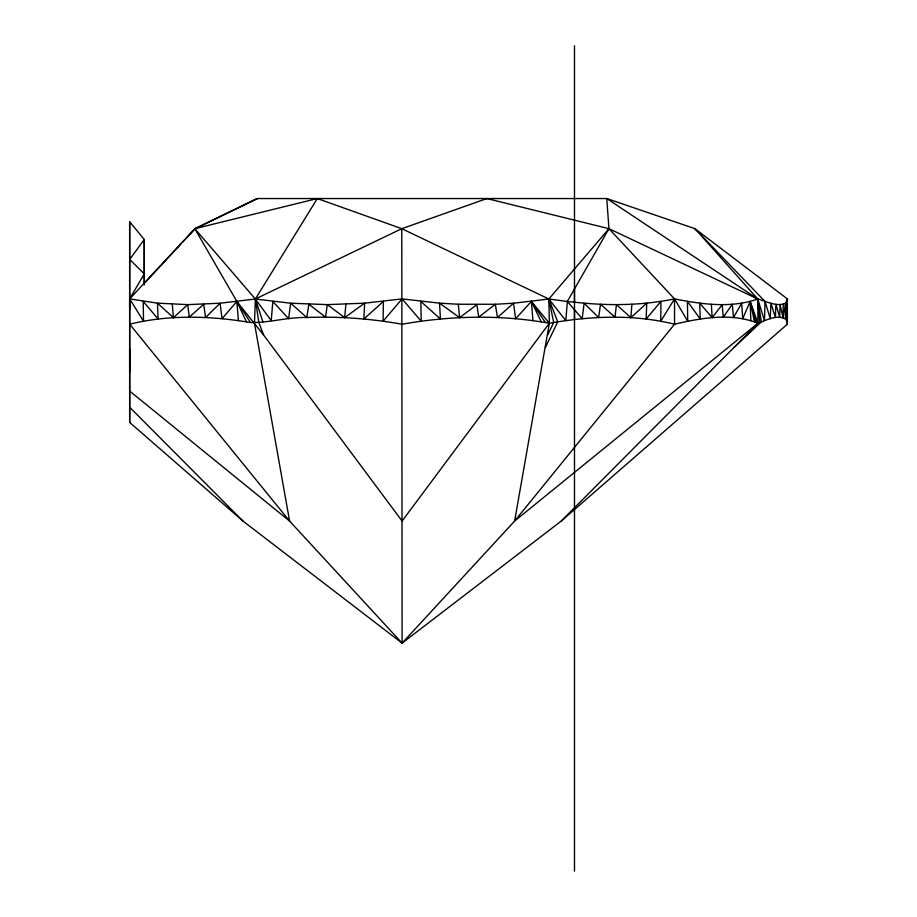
<?xml version="1.0" encoding="UTF-8"?>
<svg xmlns="http://www.w3.org/2000/svg" width="917" height="917" viewBox="0 0 917 917"><rect width="100%" height="100%" fill="white"/><g stroke="black" fill="none" stroke-linecap="round" stroke-linejoin="round"><path stroke-width="1.38" d="M129.664 422.439L129.664 298.896L194.817 228.688L256.966 198.542L606.767 198.542L694.937 228.677L787.371 298.896L787.371 324.217L561.227 521.074L402.093 643.138L242.971 521.074L129.664 422.439L129.664 298.896L144.267 273.885L129.664 259.442L144.267 239.543L129.664 221.708L129.652 309.086M129.675 308.983L129.664 221.708M144.267 284.006L144.267 239.543L144.267 284.923M250.513 322.532C210.623 315.838 169.209 314.451 129.698 324.217L289.577 521.062L402.093 643.138L401.795 228.688L317.316 198.542L194.817 228.688L236.861 301.464L250.513 322.532C269.082 322.91 287.892 317.018 306.759 317.5C338.682 316.239 370.697 318.646 402.15 324.217C450.671 315.62 500.762 314.508 549.352 323.243C590.651 315.998 633.578 314.038 674.557 324.217C701.562 317.878 731.342 312.559 757.969 323.243C766.555 320.216 776.619 314.267 785.468 318.99L786.901 321.191L787.371 324.217M574.478 319.609L574.478 309.751M765.03 301.464L764.469 320.629L757.751 299.011L694.937 228.677L765.03 301.464L770.269 318.692L770.91 303.229L775.392 317.5L775.92 304.284L779.691 317.133L780.046 304.627L783.061 317.626L785.537 303.172L785.468 318.99L786.912 301.372L786.901 321.191L787.371 298.896L785.537 303.172C776.481 307.218 766.555 301.269 757.751 299.011C730.952 308.49 701.734 304.249 674.522 298.896C641.671 305.67 607.73 305.923 574.478 302.186L574.489 288.958M783.061 317.626L783.244 304.261M787.256 304.467L787.371 298.896M320.022 199.493L317.316 198.542L255.35 299.011L254.479 323.243L289.577 521.062L129.675 391.078M734.07 347.405L761.362 321.856L757.751 299.011L606.767 198.542L608.945 228.677L548.847 299.011L549.352 323.243L402.093 521.062L263.603 335.003L236.861 301.464L222.04 318.715L220.091 303.218L205.591 317.523L203.689 304.272L189.269 317.156L187.733 304.627L173.382 317.649L157.46 303.16L158.102 319.001L143.224 301.372L143.522 321.202L129.664 298.896L157.46 303.16L187.733 304.627L220.091 303.218L255.35 299.011L290.689 303.218L327.312 304.627L364.634 303.172L402.093 298.896L439.552 303.16L458.282 304.249L495.306 304.272L513.509 303.218L548.847 299.011L567.348 301.464L582.18 318.692L584.129 303.229L598.641 317.5L600.509 304.284L614.975 317.133L616.453 304.627L630.862 317.626L631.893 304.261M561.227 521.074L746.415 335.003L759.746 322.52L757.751 299.011L608.945 228.677L567.348 301.464L565.812 320.629L548.847 299.011L401.795 228.688L255.35 299.011L258.846 322.52L263.603 335.003M194.817 228.688L255.35 299.011L271.249 320.629L272.819 301.464L288.603 318.692L290.689 303.218L306.759 317.5L308.88 304.284L325.546 317.133L327.312 304.627L344.654 317.637L345.904 304.261M402.093 643.138L514.62 521.074L549.352 323.243L531.379 301.452L515.629 318.715L513.509 303.218L497.484 317.523L495.306 304.272L478.697 317.156L476.897 304.627L459.612 317.649L439.552 303.16L440.412 319.001L420.8 301.372L421.224 321.202L402.093 298.896L383.065 321.191L383.398 301.372L363.866 318.99L364.634 303.172L344.654 317.637M746.415 335.003L757.969 323.243L750.14 301.464L742.713 318.715L741.67 303.218L733.497 317.523L732.339 304.272L723.249 317.156L722.229 304.627L712.142 317.649L699.728 303.16L700.267 319.001L687.429 301.372L687.716 321.202L674.522 298.896L608.945 228.677L486.87 198.542L401.795 228.688M545.432 347.405L557.731 321.856L548.847 299.011L553.696 322.52L547.632 335.003M144.129 283.41L180.764 244.174M182.701 242.099L195.229 228.677L257.769 198.542M630.862 317.626L646.737 303.172L646.141 318.99L660.962 301.372L660.733 321.191L674.522 298.896L674.557 324.217L514.62 521.074L757.969 323.243L757.751 299.011M484.187 199.493L486.87 198.542M567.348 301.464L574.478 302.186M129.675 407.228L242.971 521.074M694.937 228.677L696.828 230.786M532.972 320.641L531.379 301.452L545.363 322.532M531.379 301.452L541.271 321.856M246.467 321.856L236.861 301.464L238.409 320.641M255.35 299.011L262.927 321.856M750.863 320.641L750.14 301.464L756.296 322.532M750.14 301.464L754.542 321.856M458.282 304.249L459.612 317.649M172.316 304.249L173.382 317.649M711.351 304.249L712.142 317.649M574.489 45.85L574.489 871.15M129.664 349.01L129.664 372.21"/></g></svg>
